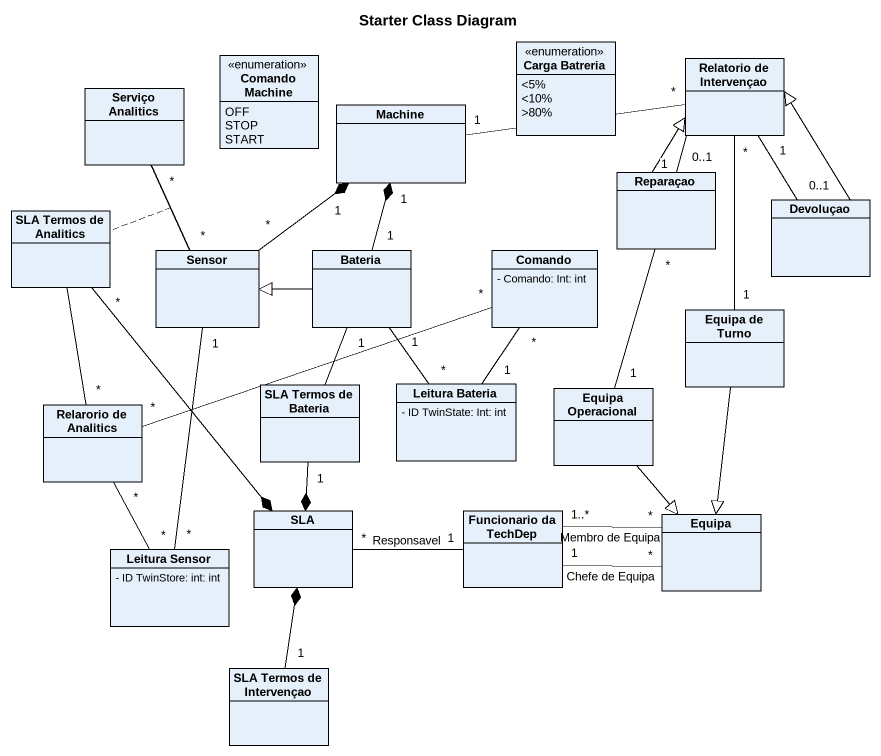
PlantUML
@startuml
title Starter Class Diagram
hide circle
hide empty members
skinparam classAttributeIconSize 0
enum "Comando Machine" as Comando_Machine {
  OFF
  STOP
  START
}
enum "Carga Batreria" as Carga_Batreria {
  <5%
  <10%
  >80%
}
class "Serviço Analitics" as Serviço_Analitics
class Machine
class "Relatorio de Intervençao" as Relatorio_de_Intervençao
class Reparaçao
class Devoluçao
class "SLA Termos de Analitics" as SLA_Termos_de_Analitics
class Sensor
class Bateria
class Comando {
  - Comando: Int: int
}
class "Equipa de Turno" as Equipa_de_Turno
class "Relarorio de Analitics" as Relarorio_de_Analitics
class "SLA Termos de Bateria" as SLA_Termos_de_Bateria
class "Leitura Bateria" as Leitura_Bateria {
  - ID TwinState: Int: int
}
class "Equipa Operacional" as Equipa_Operacional
class "Leitura Sensor" as Leitura_Sensor {
  - ID TwinStore: int: int
}
class SLA
class "Funcionario da TechDep" as Funcionario_da_TechDep
class Equipa
class "SLA Termos de Intervençao" as SLA_Termos_de_Intervençao
Serviço_Analitics "*" -- "*" Sensor
Machine "1" -right- "*" Relatorio_de_Intervençao
Reparaçao -up-|> Relatorio_de_Intervençao
Reparaçao "0..1" -up- "1" Relatorio_de_Intervençao
Devoluçao -up-|> Relatorio_de_Intervençao
Devoluçao "0..1" -up- "1" Relatorio_de_Intervençao
SLA_Termos_de_Analitics "*" --* SLA
Sensor -up- Serviço_Analitics
(Sensor, Serviço_Analitics) .. SLA_Termos_de_Analitics
Sensor "*" -up-* "1" Machine
Bateria "1" -up-* "1" Machine
Bateria -left-|> Sensor
Bateria "1" -- SLA_Termos_de_Bateria
Bateria "1" -- "*" Leitura_Bateria
Comando "*" -- "1" Leitura_Bateria
Equipa_de_Turno "1" -up- "*" Relatorio_de_Intervençao
Equipa_de_Turno --|> Equipa
Relarorio_de_Analitics "*" -up- SLA_Termos_de_Analitics
Relarorio_de_Analitics "*" -right- "*" Comando
Relarorio_de_Analitics "*" -- "*" Leitura_Sensor
SLA_Termos_de_Bateria "1" --* SLA
Equipa_Operacional "1" -up- "*" Reparaçao
Equipa_Operacional --|> Equipa
Leitura_Sensor "*" -up- "1" Sensor
SLA "*" -right- "1" Funcionario_da_TechDep : Responsavel
Funcionario_da_TechDep "1..*" -right- "*" Equipa : Membro de Equipa
Funcionario_da_TechDep "1" -right- "*" Equipa : Chefe de Equipa
SLA_Termos_de_Intervençao "1" -up-* SLA
@enduml
